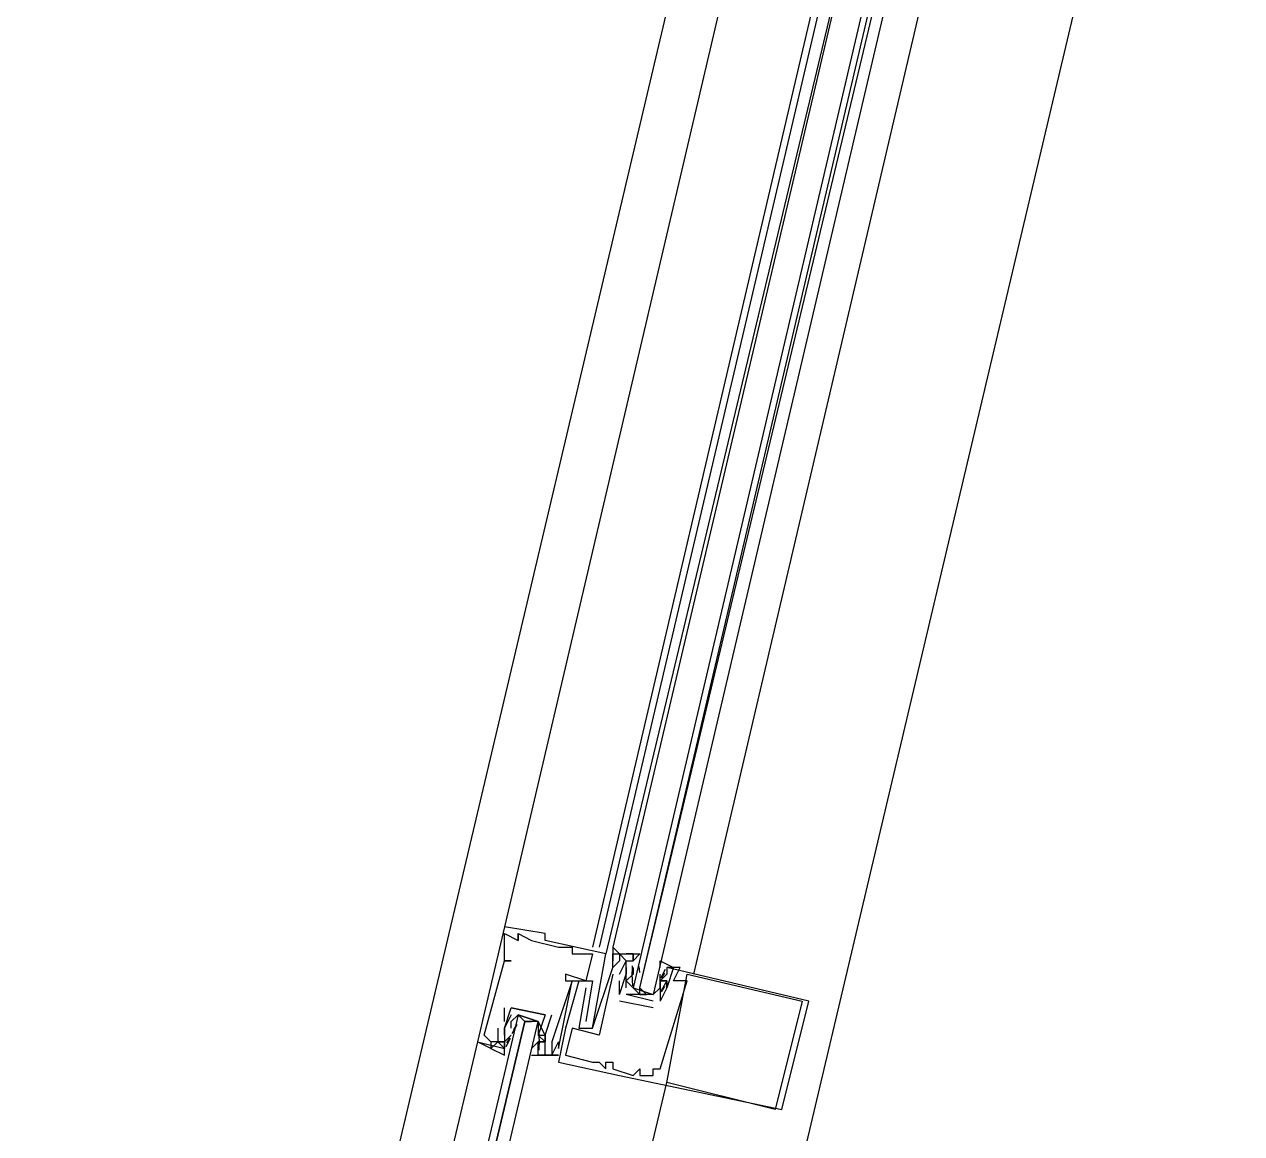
# Model space of a CAD drawing. Header units: feet. Extents: x -84 to 198, y -22 to 181.
# Drawn here: x 117.56 to 119.96, y 79.783 to 81.971 of the extents above; entities that cross this region are included whole.
import ezdxf

# ---------------------------------------------------------------- set-up
doc = ezdxf.new("R2010")
doc.units = ezdxf.units.FT
doc.layers.add('A-LINEA', color=7, linetype='CONTINUOUS')

msp = doc.modelspace()

# ---------------------------------------------------------------- linework, layer by layer
at = {"layer": 'A-LINEA'}
for p, q in [((117.56, 76.6311), (119.2, 83.5778)), ((118.32, 76.4578), (119.96, 83.3911)), ((119.2, 83.1511), (118.5067, 80.1911)), ((119.3733, 83.1111), (118.68, 80.1511)), ((119.3867, 83.1111), (118.6933, 80.1511)), ((119.4133, 83.0978), (118.7067, 80.1378)), ((119.4133, 83.0978), (118.72, 80.1511)), ((118.88, 80.0978), (119.5733, 83.0578)), ((118.5067, 80.1911), (118.5067, 80.1911)), ((118.5067, 80.1778), (118.5067, 80.1778)), ((118.5333, 80.1778), (118.5333, 80.1778)), ((118.5333, 80.1778), (118.5333, 80.1778)), ((118.5333, 80.1644), (118.5333, 80.1644)), ((118.5333, 80.1644), (118.5333, 80.1644)), ((118.56, 80.1644), (118.56, 80.1644)), ((118.5867, 80.1778), (118.5867, 80.1778)), ((118.5867, 80.1644), (118.5867, 80.1644)), ((118.6133, 80.1511), (118.6133, 80.1511)), ((118.64, 80.1511), (118.64, 80.1511)), ((118.64, 80.1378), (118.64, 80.1378)), ((118.68, 80.1378), (118.68, 80.1378)), ((118.7067, 80.1378), (118.7067, 80.1378)), ((118.72, 80.1511), (118.72, 80.1378)), ((118.72, 80.1511), (118.72, 80.1378)), ((118.72, 80.1511), (118.72, 80.1378)), ((118.72, 80.1378), (118.72, 80.1378)), ((118.72, 80.1378), (118.72, 80.1378)), ((118.7333, 80.1378), (118.7333, 80.1378)), ((118.76, 80.1378), (118.76, 80.1378)), ((118.5067, 80.1244), (118.5067, 80.1244)), ((118.5067, 80.1244), (118.5067, 80.1244)), ((118.52, 80.1244), (118.52, 80.1244)), ((118.72, 80.1244), (118.72, 80.1244)), ((118.72, 80.1244), (118.72, 80.1244)), ((118.7333, 80.1244), (118.7333, 80.1244)), ((118.7467, 80.1244), (118.7467, 80.1244)), ((118.7592, 80.096), (118.7589, 80.1143)), ((118.76, 80.1244), (118.76, 80.1244)), ((118.7732, 80.1013), (118.7722, 80.1132)), ((118.6267, 80.0978), (118.6267, 80.0978)), ((118.72, 80.1111), (118.72, 80.1111)), ((118.72, 80.1111), (118.72, 80.1111)), ((118.72, 80.0978), (118.72, 80.0978)), ((118.7333, 80.0978), (118.7333, 80.0978)), ((118.7467, 80.1111), (118.7467, 80.1111)), ((118.7467, 80.1111), (118.7467, 80.1111)), ((118.7467, 80.0978), (118.7467, 80.0978)), ((118.7467, 80.0978), (118.7467, 80.0978)), ((118.7467, 80.0978), (118.7467, 80.0978)), ((118.7591, 80.0822), (118.7586, 80.1026)), ((118.76, 80.1111), (118.76, 80.1111)), ((118.76, 80.1111), (118.76, 80.0978)), ((118.8133, 80.0978), (118.8133, 80.0978)), ((118.8133, 80.0844), (118.8133, 80.0978)), ((118.8133, 80.0978), (118.8133, 80.0978)), ((118.8236, 80.107), (118.8152, 80.0908)), ((118.8218, 80.1), (118.8156, 80.0898)), ((118.8267, 80.1111), (118.8267, 80.1111)), ((118.8267, 80.0978), (118.8267, 80.0978)), ((118.84, 80.1111), (118.84, 80.1111)), ((118.8533, 80.1111), (118.8533, 80.1111)), ((118.8667, 80.0978), (118.8667, 80.0978)), ((118.6267, 80.0844), (118.6267, 80.0844)), ((118.64, 80.0844), (118.64, 80.0844)), ((118.64, 80.0844), (118.64, 80.0844)), ((118.6533, 80.0844), (118.6533, 80.0844)), ((118.6667, 80.0844), (118.6667, 80.0844)), ((118.6667, 80.0711), (118.6667, 80.0711)), ((118.68, 80.0844), (118.68, 80.0844)), ((118.7333, 80.0578), (118.7333, 80.0844)), ((118.7333, 80.0844), (118.7333, 80.0844)), ((118.7599, 80.0747), (118.7588, 80.0865)), ((118.76, 80.0844), (118.76, 80.0844)), ((118.76, 80.0711), (118.76, 80.0711)), ((118.8, 80.0711), (118.8, 80.0711)), ((118.8133, 80.0844), (118.8133, 80.0444)), ((118.8133, 80.0844), (118.8133, 80.0844)), ((118.8133, 80.0844), (118.8133, 80.0844)), ((118.8247, 80.0816), (118.815, 80.0636)), ((118.8218, 80.0733), (118.8156, 80.0632)), ((118.8267, 80.0844), (118.8267, 80.0844)), ((118.8267, 80.0844), (118.8267, 80.0844)), ((118.8267, 80.0711), (118.8267, 80.0711)), ((118.8267, 80.0711), (118.8267, 80.0711)), ((118.84, 80.0844), (118.84, 80.0844)), ((118.8667, 80.0844), (118.8667, 80.0844)), ((118.7333, 80.0578), (118.7333, 80.0578)), ((118.7333, 80.0578), (118.7333, 80.0578)), ((118.8, 80.0311), (118.7333, 80.0444)), ((118.7333, 80.0444), (118.7333, 80.0444)), ((118.7467, 80.0578), (118.7467, 80.0578)), ((118.8, 80.0444), (118.7467, 80.0578)), ((118.7467, 80.0578), (118.7467, 80.0578)), ((118.7733, 80.0578), (118.7867, 80.0578)), ((118.8, 80.0444), (118.8, 80.0444)), ((118.8, 80.0444), (118.8, 80.0444)), ((118.8133, 80.0444), (118.8133, 80.0444)), ((118.8133, 80.0444), (118.8133, 80.0444)), ((119.0933, 80.0444), (119.0933, 80.0444)), ((119.1067, 80.0444), (119.1067, 80.0444)), ((118.5067, 80.0044), (118.5067, 80.0311)), ((118.5067, 80.0311), (118.5067, 80.0311)), ((118.52, 80.0311), (118.52, 80.0311)), ((118.52, 80.0311), (118.52, 80.0311)), ((118.5867, 80.0178), (118.5867, 80.0178)), ((118.5867, 80.0178), (118.5867, 80.0178)), ((118.6, 80.0178), (118.6, 80.0178)), ((118.8, 80.0311), (118.8, 80.0311)), ((118.5067, 80.0044), (118.5067, 80.0044)), ((118.52, 80.0044), (118.52, 80.0044)), ((118.522, 79.9806), (118.5316, 79.9986)), ((118.5249, 79.9889), (118.5311, 79.9991)), ((118.5467, 80.0044), (118.56, 80.0044)), ((118.6667, 80.0044), (118.6667, 80.0044)), ((118.4667, 79.9778), (118.4667, 79.9778)), ((118.4933, 79.9911), (118.4933, 79.9911)), ((118.5067, 79.9911), (118.5067, 79.9911)), ((118.5067, 79.9911), (118.5067, 79.9911)), ((118.5067, 79.9911), (118.5067, 79.9911)), ((118.5067, 79.9778), (118.5067, 79.9778)), ((118.5067, 79.9778), (118.5067, 79.9778)), ((118.5067, 79.9644), (118.52, 79.9778)), ((118.5097, 79.9552), (118.5182, 79.9715)), ((118.5115, 79.9622), (118.5177, 79.9724)), ((118.52, 79.9778), (118.52, 79.9778)), ((118.5733, 79.9911), (118.5733, 79.9911)), ((118.5733, 79.9778), (118.5733, 79.9778)), ((118.5735, 79.9876), (118.5745, 79.9757)), ((118.5742, 79.98), (118.5748, 79.9596)), ((118.5867, 79.9778), (118.5867, 79.9778)), ((118.5867, 79.9778), (118.5867, 79.9778)), ((118.6267, 79.9911), (118.6267, 79.9911)), ((118.64, 79.9911), (118.64, 79.9911)), ((118.6533, 79.9911), (118.6533, 79.9911)), ((118.6667, 79.9911), (118.6667, 79.9911)), ((118.68, 79.9911), (118.68, 79.9911)), ((118.68, 79.9911), (118.68, 79.9911)), ((118.6933, 79.9778), (118.6933, 79.9778)), ((118.4533, 79.9644), (118.4533, 79.9644)), ((118.48, 79.9644), (118.48, 79.9644)), ((118.4933, 79.9644), (118.4933, 79.9644)), ((118.5067, 79.9644), (118.5067, 79.9644)), ((118.5067, 79.9644), (118.5067, 79.9644)), ((118.5067, 79.9511), (118.5067, 79.9511)), ((118.5733, 79.9644), (118.56, 79.9511)), ((118.56, 79.9644), (118.56, 79.9644)), ((118.56, 79.9511), (118.56, 79.9511)), ((118.5733, 79.9644), (118.5733, 79.9644)), ((118.5733, 79.9511), (118.5733, 79.9511)), ((118.5735, 79.9609), (118.5745, 79.949)), ((118.5741, 79.9662), (118.5744, 79.9479)), ((118.5867, 79.9644), (118.5867, 79.9644)), ((118.6, 79.9644), (118.6, 79.9644)), ((118.6, 79.9511), (118.6, 79.9511)), ((118.6133, 79.9644), (118.6133, 79.9644)), ((118.6133, 79.9644), (118.6133, 79.9644)), ((118.6133, 79.9511), (118.6133, 79.9511)), ((118.5733, 79.9378), (118.5733, 79.9378)), ((118.5867, 79.9378), (118.5867, 79.9378)), ((118.6, 79.9378), (118.6, 79.9378)), ((118.6, 79.9378), (118.6, 79.9378)), ((118.6133, 79.9378), (118.6133, 79.9378)), ((118.6133, 79.9244), (118.6133, 79.9244)), ((118.6267, 79.9378), (118.6267, 79.9378)), ((118.68, 79.9244), (118.68, 79.9244)), ((118.6933, 79.9244), (118.6933, 79.9244)), ((118.7067, 79.9244), (118.7067, 79.9244)), ((118.72, 79.9244), (118.72, 79.9244)), ((118.7067, 79.9111), (118.7067, 79.9111)), ((118.72, 79.9111), (118.72, 79.9111)), ((118.7333, 79.8978), (118.7333, 79.8978)), ((118.76, 79.8978), (118.76, 79.8978)), ((118.7733, 79.9111), (118.7733, 79.9111)), ((118.7733, 79.8978), (118.7733, 79.8978)), ((118.7867, 79.8978), (118.7867, 79.8978)), ((118.8, 79.9111), (118.8, 79.9111)), ((118.8, 79.8978), (118.8, 79.8978)), ((118.8133, 79.9111), (118.8133, 79.9111)), ((118.8267, 79.8844), (118.8267, 79.8844)), ((119.04, 79.8311), (119.04, 79.8311)), ((119.0533, 79.8311), (119.0533, 79.8311))]:
    msp.add_line(p, q, dxfattribs=at)
for points in [[(119.4667, 83.0844), (118.76, 80.0711), (118.7733, 80.0578), (118.7733, 80.0711), (119.48, 83.0844)], [(119.5067, 83.0711), (118.8, 80.0578), (118.7867, 80.0578), (118.7733, 80.0711), (119.4933, 83.0844)], [(118.5067, 80.1911), (118.4533, 79.9644), (118.5067, 79.9511), (118.5067, 79.9644), (118.5067, 79.9644)], [(118.68, 79.9911), (118.7067, 80.1378), (118.5867, 80.1644), (118.5867, 80.1778), (118.5067, 80.1911)], [(118.5067, 80.1244), (118.5067, 80.1778), (118.5333, 80.1644), (118.5333, 80.1778), (118.5333, 80.1644), (118.5333, 80.1778), (118.56, 80.1644), (118.6133, 80.1511), (118.64, 80.1511), (118.64, 80.1378), (118.68, 80.1378), (118.6667, 80.0844), (118.6267, 80.0978), (118.6267, 80.0844), (118.64, 80.0844), (118.6, 79.9644)], [(118.6667, 80.0711), (118.6533, 79.9911), (118.68, 79.9911), (118.72, 80.1111), (118.72, 80.1244), (118.72, 80.1378), (118.72, 80.1244), (118.72, 80.1378), (118.76, 80.1378), (118.76, 80.1244), (118.76, 80.1244)], [(118.72, 80.1511), (118.7333, 80.1378), (118.7333, 80.1378)], [(118.72, 80.1511), (118.7333, 80.1378), (118.7333, 80.1378)], [(118.72, 80.1511), (118.7333, 80.1378), (118.7333, 80.1378)], [(118.7333, 80.0978), (118.7467, 80.1244), (118.7333, 80.1378), (118.7333, 80.1244), (118.72, 80.1111), (118.72, 80.1111)], [(118.7467, 80.0711), (118.7467, 80.0978), (118.7467, 80.1244), (118.76, 80.1244), (118.76, 80.1378), (118.7467, 80.1378), (118.7733, 80.1378), (118.76, 80.1244)], [(118.4933, 79.9911), (118.4933, 79.9644), (118.48, 79.9644), (118.4667, 79.9778), (118.5067, 80.1244), (118.52, 80.1244), (118.5067, 80.1244)], [(118.8133, 80.1111), (118.8133, 80.1244), (118.84, 80.1111), (118.8267, 80.1111), (118.8267, 80.0978), (118.8133, 80.0844), (118.8267, 80.0844), (118.8133, 80.0844), (118.8133, 80.0711), (118.8, 80.0578), (118.7467, 80.0578)], [(118.6533, 80.0844), (118.6267, 79.9911), (118.6133, 79.9244), (118.7333, 79.8978), (119.0533, 79.8311), (119.1067, 80.0444), (118.8267, 80.1111)], [(118.72, 80.0978), (118.6933, 79.9778), (118.64, 79.9911), (118.6267, 79.9378), (118.68, 79.9244), (118.6933, 79.9244), (118.7067, 79.9111), (118.7067, 79.9244), (118.72, 79.9244), (118.72, 79.9111), (118.76, 79.8978), (118.7733, 79.9111), (118.7733, 79.8978), (118.7867, 79.8978), (118.8, 79.8978), (118.8, 79.9111), (118.8133, 79.9111), (118.8667, 80.0844), (118.84, 80.0844), (118.8533, 80.1111), (118.84, 80.1111), (118.8267, 80.0711), (118.8267, 80.0711), (118.8133, 80.0444)], [(118.7333, 80.0578), (118.7467, 80.0978), (118.7467, 80.1111), (118.7467, 80.0978), (118.7467, 80.1111)], [(118.76, 80.0978), (118.7467, 80.0844), (118.76, 80.0711), (118.8, 80.0578), (118.8133, 80.0711), (118.8133, 80.0844)], [(118.8267, 80.0978), (118.8133, 80.0844), (118.8267, 80.0844), (118.8267, 80.0711), (118.8267, 80.0844), (118.8133, 80.0844)], [(119.0933, 80.0444), (119.04, 79.8311), (118.8267, 79.8844), (118.8667, 80.0978), (119.0933, 80.0444)], [(118.5733, 79.9378), (118.6133, 79.9378), (118.6, 79.9378), (118.6133, 79.9644), (118.6133, 79.9511), (118.64, 80.0844), (118.68, 80.0844), (118.6667, 80.0044)], [(118.1867, 78.3644), (118.5733, 80.0044), (118.56, 80.0044), (118.5467, 80.0044), (118.16, 78.3778), (118.5467, 80.0044), (118.5333, 80.0178), (118.1467, 78.3778)], [(118.52, 80.0178), (118.5067, 79.9911), (118.5067, 79.9644), (118.4933, 79.9644), (118.5067, 79.9644), (118.5067, 79.9511), (118.4933, 79.9644), (118.48, 79.9511), (118.5067, 79.9378), (118.5067, 79.9511)], [(118.5067, 79.9778), (118.5067, 79.9911), (118.5067, 79.9778), (118.5067, 79.9911), (118.52, 80.0311), (118.5867, 80.0178), (118.5733, 79.9778), (118.5867, 79.9778), (118.5867, 79.9644), (118.5733, 79.9644)], [(118.5867, 80.0178), (118.5867, 80.0178), (118.52, 80.0311), (118.52, 80.0311)], [(118.52, 79.9911), (118.52, 80.0044), (118.5333, 80.0178), (118.5733, 80.0044), (118.5733, 79.9911), (118.5733, 79.9778)], [(118.56, 79.9378), (118.5867, 79.9378), (118.5733, 79.9378), (118.5733, 79.9511), (118.5733, 79.9644), (118.5867, 79.9644), (118.5733, 79.9778), (118.5867, 79.9778), (118.5733, 80.0044), (118.5333, 80.0178)], [(118.6, 79.9644), (118.6, 79.9511), (118.6, 79.9378), (118.5867, 79.9378), (118.5867, 79.9778), (118.5867, 79.9778), (118.6, 80.0178)], [(118.48, 79.9644), (118.48, 79.9511), (118.4533, 79.9644), (118.08, 78.3911)], [(118.48, 79.9644), (118.48, 79.9511), (118.4533, 79.9644)], [(118.48, 79.9644), (118.48, 79.9511), (118.4533, 79.9644)], [(118.0267, 76.5244), (118.4533, 78.3111), (118.8267, 79.8844)]]:
    msp.add_lwpolyline(points, dxfattribs=at)

doc.saveas('drawing.dxf')
